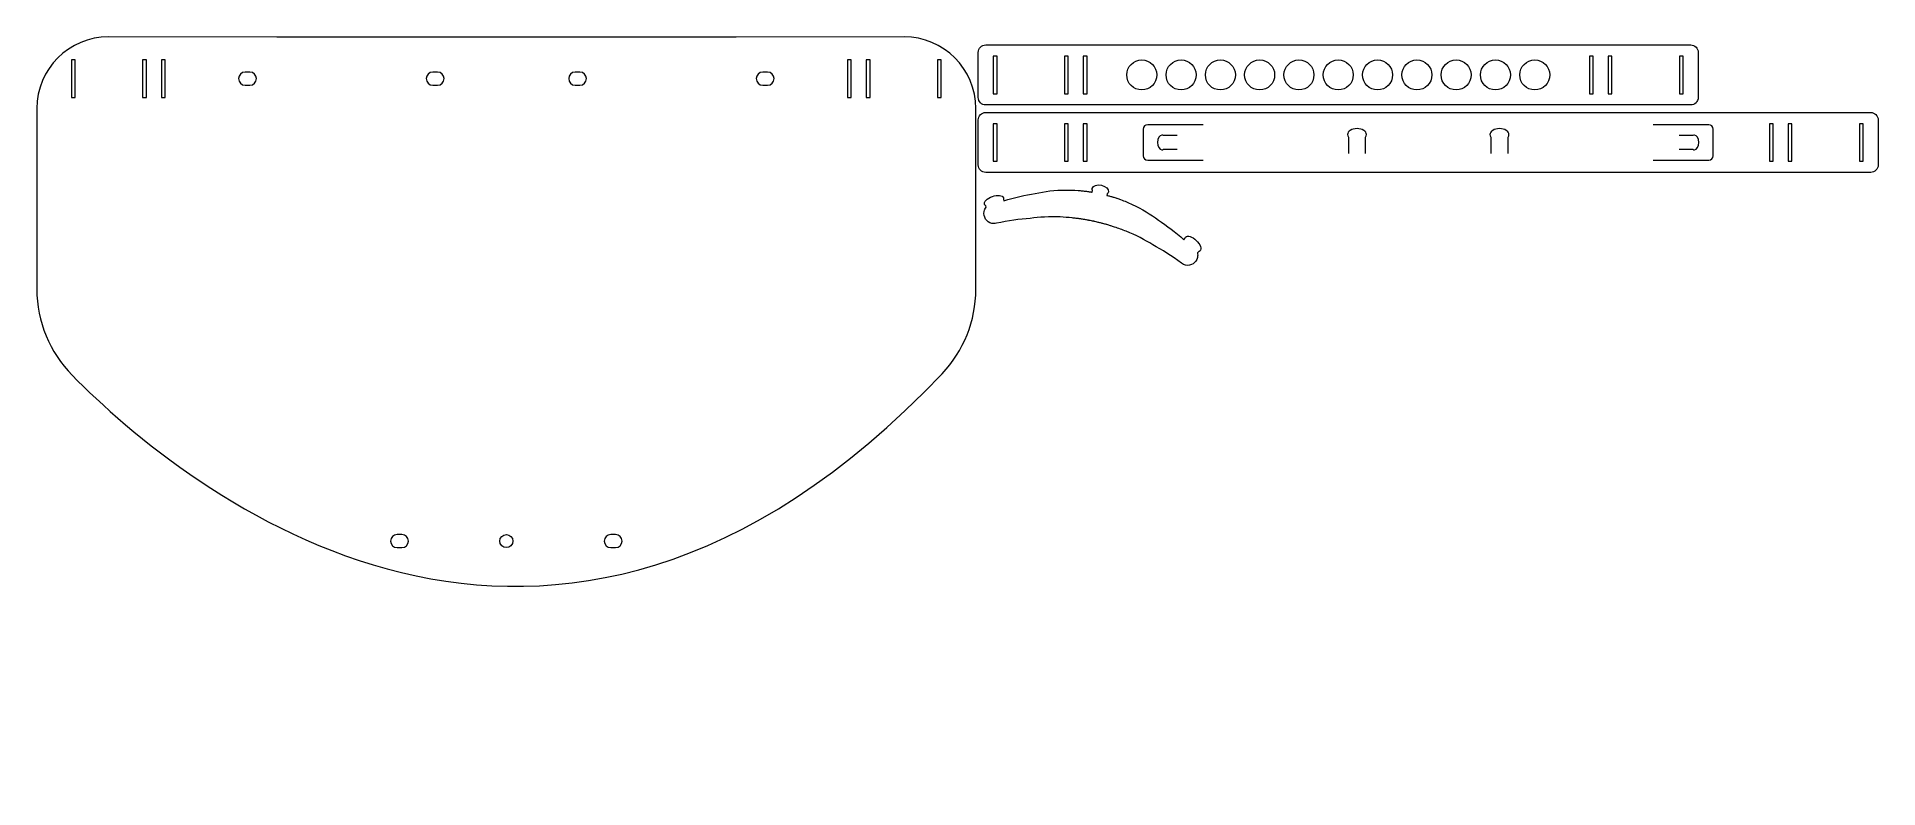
# Model space of a CAD drawing. Header units: millimetres. Extents: x -400 to 380, y -69 to 249.
import ezdxf

# ---------------------------------------------------------------- set-up
doc = ezdxf.new("R2010")
doc.units = ezdxf.units.MM
doc.header["$MEASUREMENT"] = 0
doc.layers.add('Layer 1', color=7, linetype='Continuous')

msp = doc.modelspace()

# ---------------------------------------------------------------- linework, layer by layer
at = {"layer": 'Layer 1', "lineweight": 9}
for points in [[(-369.1656, 249.3694), (-385.9414, 249.3954), (-399.5553, 235.8026), (-399.5553, 219.0267)], [(-298.0063, 249.2604), (-298.0063, 249.2604), (-369.1656, 249.3694), (-369.1656, 249.3694)], [(-103.4453, 249.2604), (-103.4453, 249.2604), (-298.0063, 249.2604), (-298.0063, 249.2604)], [(-32.369, 249.3694), (-32.369, 249.3694), (-103.4453, 249.2604), (-103.4453, 249.2604)], [(-1.9793, 219.0267), (-1.9793, 235.8026), (-15.5932, 249.3954), (-32.369, 249.3694)], [(-399.5553, 219.0267), (-399.5553, 219.0267), (-399.5553, 142.4605), (-399.5553, 142.4605)], [(-1.9793, 142.3845), (-1.9793, 142.3845), (-1.9793, 219.0267), (-1.9793, 219.0267)]]:
    msp.add_open_spline(points, degree=3, dxfattribs=at)
at = {"layer": 'Layer 1', "color": 1, "lineweight": 9}
for points, knots in [([(300.6899, 245.9269), (300.6899, 245.9269), (253.8911, 245.9269), (253.8911, 245.9269), (253.8911, 245.9269), (253.8911, 245.9269), (244.9429, 245.9269), (244.9429, 245.9269), (244.9429, 245.9269), (244.9429, 245.9269), (57.9869, 245.9269), (57.9869, 245.9269), (57.9869, 245.9269), (57.9869, 245.9269), (45.2862, 245.9269), (45.2862, 245.9269), (45.2862, 245.9269), (45.2862, 245.9269), (2.2399, 245.9269), (2.2399, 245.9269), (2.2399, 245.9269), (0.4859, 245.9269), (-0.9351, 244.5056), (-0.9351, 242.7519), (-0.9351, 242.7519), (-0.9351, 242.7519), (-0.9351, 223.7019), (-0.9351, 223.7019), (-0.9351, 223.7019), (-0.9351, 221.9482), (0.4859, 220.5269), (2.2399, 220.5269), (2.2399, 220.5269), (2.2399, 220.5269), (45.2862, 220.5269), (45.2862, 220.5269), (45.2862, 220.5269), (45.2862, 220.5269), (57.9869, 220.5269), (57.9869, 220.5269), (57.9869, 220.5269), (57.9869, 220.5269), (244.9429, 220.5269), (244.9429, 220.5269), (244.9429, 220.5269), (244.9429, 220.5269), (253.8911, 220.5269), (253.8911, 220.5269), (253.8911, 220.5269), (253.8911, 220.5269), (300.6899, 220.5269), (300.6899, 220.5269), (300.6899, 220.5269), (302.4435, 220.5269), (303.8649, 221.9482), (303.8649, 223.7019), (303.8649, 223.7019), (303.8649, 223.7019), (303.8649, 242.7519), (303.8649, 242.7519), (303.8649, 242.7519), (303.8649, 244.5056), (302.4435, 245.9269), (300.6899, 245.9269)], [0, 0, 0, 0, 0.05882353, 0.05882353, 0.05882353, 0.05882353, 0.11764706, 0.11764706, 0.11764706, 0.11764706, 0.17647059, 0.17647059, 0.17647059, 0.17647059, 0.23529412, 0.23529412, 0.23529412, 0.23529412, 0.29411765, 0.29411765, 0.29411765, 0.29411765, 0.35294118, 0.35294118, 0.35294118, 0.35294118, 0.41176471, 0.41176471, 0.41176471, 0.41176471, 0.47058824, 0.47058824, 0.47058824, 0.47058824, 0.52941176, 0.52941176, 0.52941176, 0.52941176, 0.58823529, 0.58823529, 0.58823529, 0.58823529, 0.64705882, 0.64705882, 0.64705882, 0.64705882, 0.70588235, 0.70588235, 0.70588235, 0.70588235, 0.76470588, 0.76470588, 0.76470588, 0.76470588, 0.82352941, 0.82352941, 0.82352941, 0.82352941, 0.88235294, 0.88235294, 0.88235294, 0.88235294, 1, 1, 1, 1]), ([(-383.3299, 223.7279), (-383.3299, 223.7279), (-384.9174, 223.7279), (-384.9174, 223.7279), (-384.9174, 223.7279), (-384.9174, 223.7279), (-384.9174, 239.6029), (-384.9174, 239.6029), (-384.9174, 239.6029), (-384.9174, 239.6029), (-383.3299, 239.6029), (-383.3299, 239.6029), (-383.3299, 239.6029), (-383.3299, 239.6029), (-383.3299, 223.7279), (-383.3299, 223.7279)], [0, 0, 0, 0, 0.2, 0.2, 0.2, 0.2, 0.4, 0.4, 0.4, 0.4, 0.6, 0.6, 0.6, 0.6, 1, 1, 1, 1]), ([(-353.1674, 223.7279), (-353.1674, 223.7279), (-354.7549, 223.7279), (-354.7549, 223.7279), (-354.7549, 223.7279), (-354.7549, 223.7279), (-354.7549, 239.6029), (-354.7549, 239.6029), (-354.7549, 239.6029), (-354.7549, 239.6029), (-353.1674, 239.6029), (-353.1674, 239.6029), (-353.1674, 239.6029), (-353.1674, 239.6029), (-353.1674, 223.7279), (-353.1674, 223.7279)], [0, 0, 0, 0, 0.2, 0.2, 0.2, 0.2, 0.4, 0.4, 0.4, 0.4, 0.6, 0.6, 0.6, 0.6, 1, 1, 1, 1]), ([(-345.2299, 223.7279), (-345.2299, 223.7279), (-346.8174, 223.7279), (-346.8174, 223.7279), (-346.8174, 223.7279), (-346.8174, 223.7279), (-346.8174, 239.6029), (-346.8174, 239.6029), (-346.8174, 239.6029), (-346.8174, 239.6029), (-345.2299, 239.6029), (-345.2299, 239.6029), (-345.2299, 239.6029), (-345.2299, 239.6029), (-345.2299, 223.7279), (-345.2299, 223.7279)], [0, 0, 0, 0, 0.2, 0.2, 0.2, 0.2, 0.4, 0.4, 0.4, 0.4, 0.6, 0.6, 0.6, 0.6, 1, 1, 1, 1]), ([(-309.3524, 234.4303), (-307.8249, 234.4303), (-306.5873, 233.1924), (-306.5873, 231.6652), (-306.5873, 231.6652), (-306.5873, 230.1384), (-307.8249, 228.9005), (-309.3524, 228.9005), (-309.3524, 228.9005), (-309.3524, 228.9005), (-311.3629, 228.9005), (-311.3629, 228.9005), (-311.3629, 228.9005), (-312.8897, 228.9005), (-314.128, 230.1384), (-314.128, 231.6652), (-314.128, 231.6652), (-314.128, 233.1924), (-312.8897, 234.4303), (-311.3629, 234.4303), (-311.3629, 234.4303), (-311.3629, 234.4303), (-309.3524, 234.4303), (-309.3524, 234.4303)], [0, 0, 0, 0, 0.14285714, 0.14285714, 0.14285714, 0.14285714, 0.28571429, 0.28571429, 0.28571429, 0.28571429, 0.42857143, 0.42857143, 0.42857143, 0.42857143, 0.57142857, 0.57142857, 0.57142857, 0.57142857, 0.71428571, 0.71428571, 0.71428571, 0.71428571, 1, 1, 1, 1]), ([(-231.9349, 228.9005), (-233.4617, 228.9005), (-234.7, 230.1384), (-234.7, 231.6653), (-234.7, 231.6653), (-234.7, 233.1924), (-233.4617, 234.4303), (-231.9349, 234.4303), (-231.9349, 234.4303), (-231.9349, 234.4303), (-229.9244, 234.4303), (-229.9244, 234.4303), (-229.9244, 234.4303), (-228.3969, 234.4303), (-227.1593, 233.1924), (-227.1593, 231.6653), (-227.1593, 231.6653), (-227.1593, 230.1384), (-228.3969, 228.9005), (-229.9244, 228.9005), (-229.9244, 228.9005), (-229.9244, 228.9005), (-231.9349, 228.9005), (-231.9349, 228.9005)], [0, 0, 0, 0, 0.14285714, 0.14285714, 0.14285714, 0.14285714, 0.28571429, 0.28571429, 0.28571429, 0.28571429, 0.42857143, 0.42857143, 0.42857143, 0.42857143, 0.57142857, 0.57142857, 0.57142857, 0.57142857, 0.71428571, 0.71428571, 0.71428571, 0.71428571, 1, 1, 1, 1]), ([(-169.5995, 228.9005), (-169.5995, 228.9005), (-171.61, 228.9005), (-171.61, 228.9005), (-171.61, 228.9005), (-173.1365, 228.9005), (-174.3751, 230.1384), (-174.3751, 231.6653), (-174.3751, 231.6653), (-174.3751, 233.1924), (-173.1365, 234.4303), (-171.61, 234.4303), (-171.61, 234.4303), (-171.61, 234.4303), (-169.5995, 234.4303), (-169.5995, 234.4303), (-169.5995, 234.4303), (-168.0727, 234.4303), (-166.8345, 233.1924), (-166.8345, 231.6653), (-166.8345, 231.6653), (-166.8345, 230.1384), (-168.0727, 228.9005), (-169.5995, 228.9005)], [0, 0, 0, 0, 0.14285714, 0.14285714, 0.14285714, 0.14285714, 0.28571429, 0.28571429, 0.28571429, 0.28571429, 0.42857143, 0.42857143, 0.42857143, 0.42857143, 0.57142857, 0.57142857, 0.57142857, 0.57142857, 0.71428571, 0.71428571, 0.71428571, 0.71428571, 1, 1, 1, 1]), ([(-92.182, 234.4303), (-92.182, 234.4303), (-90.1715, 234.4303), (-90.1715, 234.4303), (-90.1715, 234.4303), (-88.6447, 234.4303), (-87.4065, 233.1924), (-87.4065, 231.6652), (-87.4065, 231.6652), (-87.4065, 230.1384), (-88.6447, 228.9005), (-90.1715, 228.9005), (-90.1715, 228.9005), (-90.1715, 228.9005), (-92.182, 228.9005), (-92.182, 228.9005), (-92.182, 228.9005), (-93.7095, 228.9005), (-94.9471, 230.1384), (-94.9471, 231.6652), (-94.9471, 231.6652), (-94.9471, 233.1924), (-93.7095, 234.4303), (-92.182, 234.4303)], [0, 0, 0, 0, 0.14285714, 0.14285714, 0.14285714, 0.14285714, 0.28571429, 0.28571429, 0.28571429, 0.28571429, 0.42857143, 0.42857143, 0.42857143, 0.42857143, 0.57142857, 0.57142857, 0.57142857, 0.57142857, 0.71428571, 0.71428571, 0.71428571, 0.71428571, 1, 1, 1, 1]), ([(-54.7171, 223.7279), (-54.7171, 223.7279), (-56.3046, 223.7279), (-56.3046, 223.7279), (-56.3046, 223.7279), (-56.3046, 223.7279), (-56.3046, 239.6029), (-56.3046, 239.6029), (-56.3046, 239.6029), (-56.3046, 239.6029), (-54.7171, 239.6029), (-54.7171, 239.6029), (-54.7171, 239.6029), (-54.7171, 239.6029), (-54.7171, 223.7279), (-54.7171, 223.7279)], [0, 0, 0, 0, 0.2, 0.2, 0.2, 0.2, 0.4, 0.4, 0.4, 0.4, 0.6, 0.6, 0.6, 0.6, 1, 1, 1, 1]), ([(-46.7796, 223.7279), (-46.7796, 223.7279), (-48.3671, 223.7279), (-48.3671, 223.7279), (-48.3671, 223.7279), (-48.3671, 223.7279), (-48.3671, 239.6029), (-48.3671, 239.6029), (-48.3671, 239.6029), (-48.3671, 239.6029), (-46.7796, 239.6029), (-46.7796, 239.6029), (-46.7796, 239.6029), (-46.7796, 239.6029), (-46.7796, 223.7279), (-46.7796, 223.7279)], [0, 0, 0, 0, 0.2, 0.2, 0.2, 0.2, 0.4, 0.4, 0.4, 0.4, 0.6, 0.6, 0.6, 0.6, 1, 1, 1, 1]), ([(-16.6171, 223.7279), (-16.6171, 223.7279), (-18.2046, 223.7279), (-18.2046, 223.7279), (-18.2046, 223.7279), (-18.2046, 223.7279), (-18.2046, 239.6029), (-18.2046, 239.6029), (-18.2046, 239.6029), (-18.2046, 239.6029), (-16.6171, 239.6029), (-16.6171, 239.6029), (-16.6171, 239.6029), (-16.6171, 239.6029), (-16.6171, 223.7279), (-16.6171, 223.7279)], [0, 0, 0, 0, 0.2, 0.2, 0.2, 0.2, 0.4, 0.4, 0.4, 0.4, 0.6, 0.6, 0.6, 0.6, 1, 1, 1, 1]), ([(7.0022, 225.2894), (7.0022, 225.2894), (5.4147, 225.2894), (5.4147, 225.2894), (5.4147, 225.2894), (5.4147, 225.2894), (5.4147, 241.1644), (5.4147, 241.1644), (5.4147, 241.1644), (5.4147, 241.1644), (7.0022, 241.1644), (7.0022, 241.1644), (7.0022, 241.1644), (7.0022, 241.1644), (7.0022, 225.2894), (7.0022, 225.2894)], [0, 0, 0, 0, 0.2, 0.2, 0.2, 0.2, 0.4, 0.4, 0.4, 0.4, 0.6, 0.6, 0.6, 0.6, 1, 1, 1, 1]), ([(37.1647, 225.2894), (37.1647, 225.2894), (35.5772, 225.2894), (35.5772, 225.2894), (35.5772, 225.2894), (35.5772, 225.2894), (35.5772, 241.1644), (35.5772, 241.1644), (35.5772, 241.1644), (35.5772, 241.1644), (37.1647, 241.1644), (37.1647, 241.1644), (37.1647, 241.1644), (37.1647, 241.1644), (37.1647, 225.2894), (37.1647, 225.2894)], [0, 0, 0, 0, 0.2, 0.2, 0.2, 0.2, 0.4, 0.4, 0.4, 0.4, 0.6, 0.6, 0.6, 0.6, 1, 1, 1, 1]), ([(45.1022, 225.2894), (45.1022, 225.2894), (43.5147, 225.2894), (43.5147, 225.2894), (43.5147, 225.2894), (43.5147, 225.2894), (43.5147, 241.1644), (43.5147, 241.1644), (43.5147, 241.1644), (43.5147, 241.1644), (45.1022, 241.1644), (45.1022, 241.1644), (45.1022, 241.1644), (45.1022, 241.1644), (45.1022, 225.2894), (45.1022, 225.2894)], [0, 0, 0, 0, 0.2, 0.2, 0.2, 0.2, 0.4, 0.4, 0.4, 0.4, 0.6, 0.6, 0.6, 0.6, 1, 1, 1, 1]), ([(61.9239, 233.2269), (61.9239, 229.7203), (64.7669, 226.8769), (68.2739, 226.8769), (68.2739, 226.8769), (71.7809, 226.8769), (74.6239, 229.7203), (74.6239, 233.2269), (74.6239, 233.2269), (74.6239, 236.7335), (71.7809, 239.5769), (68.2739, 239.5769), (68.2739, 239.5769), (64.7669, 239.5769), (61.9239, 236.7335), (61.9239, 233.2269)], [0, 0, 0, 0, 0.2, 0.2, 0.2, 0.2, 0.4, 0.4, 0.4, 0.4, 0.6, 0.6, 0.6, 0.6, 1, 1, 1, 1]), ([(78.562, 233.2269), (78.562, 229.7203), (81.405, 226.8769), (84.912, 226.8769), (84.912, 226.8769), (88.4186, 226.8769), (91.262, 229.7203), (91.262, 233.2269), (91.262, 233.2269), (91.262, 236.7335), (88.4186, 239.5769), (84.912, 239.5769), (84.912, 239.5769), (81.405, 239.5769), (78.562, 236.7335), (78.562, 233.2269)], [0, 0, 0, 0, 0.2, 0.2, 0.2, 0.2, 0.4, 0.4, 0.4, 0.4, 0.6, 0.6, 0.6, 0.6, 1, 1, 1, 1]), ([(95.1997, 233.2269), (95.1997, 229.7203), (98.0428, 226.8769), (101.5497, 226.8769), (101.5497, 226.8769), (105.0564, 226.8769), (107.8997, 229.7203), (107.8997, 233.2269), (107.8997, 233.2269), (107.8997, 236.7335), (105.0564, 239.5769), (101.5497, 239.5769), (101.5497, 239.5769), (98.0428, 239.5769), (95.1997, 236.7335), (95.1997, 233.2269)], [0, 0, 0, 0, 0.2, 0.2, 0.2, 0.2, 0.4, 0.4, 0.4, 0.4, 0.6, 0.6, 0.6, 0.6, 1, 1, 1, 1]), ([(111.8382, 233.2269), (111.8382, 229.7203), (114.6809, 226.8769), (118.1878, 226.8769), (118.1878, 226.8769), (121.6948, 226.8769), (124.5378, 229.7203), (124.5378, 233.2269), (124.5378, 233.2269), (124.5378, 236.7335), (121.6948, 239.5769), (118.1878, 239.5769), (118.1878, 239.5769), (114.6809, 239.5769), (111.8382, 236.7335), (111.8382, 233.2269)], [0, 0, 0, 0, 0.2, 0.2, 0.2, 0.2, 0.4, 0.4, 0.4, 0.4, 0.6, 0.6, 0.6, 0.6, 1, 1, 1, 1]), ([(128.4756, 233.2269), (128.4756, 229.7203), (131.3186, 226.8769), (134.8256, 226.8769), (134.8256, 226.8769), (138.3325, 226.8769), (141.1756, 229.7203), (141.1756, 233.2269), (141.1756, 233.2269), (141.1756, 236.7335), (138.3325, 239.5769), (134.8256, 239.5769), (134.8256, 239.5769), (131.3186, 239.5769), (128.4756, 236.7335), (128.4756, 233.2269)], [0, 0, 0, 0, 0.2, 0.2, 0.2, 0.2, 0.4, 0.4, 0.4, 0.4, 0.6, 0.6, 0.6, 0.6, 1, 1, 1, 1]), ([(145.1133, 233.2269), (145.1133, 229.7203), (147.9564, 226.8769), (151.4633, 226.8769), (151.4633, 226.8769), (154.9703, 226.8769), (157.8133, 229.7203), (157.8133, 233.2269), (157.8133, 233.2269), (157.8133, 236.7335), (154.9703, 239.5769), (151.4633, 239.5769), (151.4633, 239.5769), (147.9564, 239.5769), (145.1133, 236.7335), (145.1133, 233.2269)], [0, 0, 0, 0, 0.2, 0.2, 0.2, 0.2, 0.4, 0.4, 0.4, 0.4, 0.6, 0.6, 0.6, 0.6, 1, 1, 1, 1]), ([(161.7518, 233.2269), (161.7518, 229.7203), (164.5948, 226.8769), (168.1018, 226.8769), (168.1018, 226.8769), (171.6087, 226.8769), (174.4518, 229.7203), (174.4518, 233.2269), (174.4518, 233.2269), (174.4518, 236.7335), (171.6087, 239.5769), (168.1018, 239.5769), (168.1018, 239.5769), (164.5948, 239.5769), (161.7518, 236.7335), (161.7518, 233.2269)], [0, 0, 0, 0, 0.2, 0.2, 0.2, 0.2, 0.4, 0.4, 0.4, 0.4, 0.6, 0.6, 0.6, 0.6, 1, 1, 1, 1]), ([(178.3895, 233.2269), (178.3895, 229.7203), (181.2325, 226.8769), (184.7395, 226.8769), (184.7395, 226.8769), (188.2479, 226.8769), (191.092, 229.7203), (191.092, 233.2269), (191.092, 233.2269), (191.092, 236.7335), (188.2479, 239.5769), (184.7395, 239.5769), (184.7395, 239.5769), (181.2325, 239.5769), (178.3895, 236.7335), (178.3895, 233.2269)], [0, 0, 0, 0, 0.2, 0.2, 0.2, 0.2, 0.4, 0.4, 0.4, 0.4, 0.6, 0.6, 0.6, 0.6, 1, 1, 1, 1]), ([(195.0297, 233.2269), (195.0297, 229.7203), (197.8727, 226.8769), (201.3797, 226.8769), (201.3797, 226.8769), (204.8866, 226.8769), (207.7297, 229.7203), (207.7297, 233.2269), (207.7297, 233.2269), (207.7297, 236.7335), (204.8866, 239.5769), (201.3797, 239.5769), (201.3797, 239.5769), (197.8727, 239.5769), (195.0297, 236.7335), (195.0297, 233.2269)], [0, 0, 0, 0, 0.2, 0.2, 0.2, 0.2, 0.4, 0.4, 0.4, 0.4, 0.6, 0.6, 0.6, 0.6, 1, 1, 1, 1]), ([(211.6679, 233.2269), (211.6679, 229.7203), (214.511, 226.8769), (218.0179, 226.8769), (218.0179, 226.8769), (221.5249, 226.8769), (224.3679, 229.7203), (224.3679, 233.2269), (224.3679, 233.2269), (224.3679, 236.7335), (221.5249, 239.5769), (218.0179, 239.5769), (218.0179, 239.5769), (214.511, 239.5769), (211.6679, 236.7335), (211.6679, 233.2269)], [0, 0, 0, 0, 0.2, 0.2, 0.2, 0.2, 0.4, 0.4, 0.4, 0.4, 0.6, 0.6, 0.6, 0.6, 1, 1, 1, 1]), ([(228.3057, 233.2269), (228.3057, 229.7203), (231.1487, 226.8769), (234.6557, 226.8769), (234.6557, 226.8769), (238.1626, 226.8769), (241.0057, 229.7203), (241.0057, 233.2269), (241.0057, 233.2269), (241.0057, 236.7335), (238.1626, 239.5769), (234.6557, 239.5769), (234.6557, 239.5769), (231.1487, 239.5769), (228.3057, 236.7335), (228.3057, 233.2269)], [0, 0, 0, 0, 0.2, 0.2, 0.2, 0.2, 0.4, 0.4, 0.4, 0.4, 0.6, 0.6, 0.6, 0.6, 1, 1, 1, 1]), ([(259.4157, 225.2894), (259.4157, 225.2894), (257.8282, 225.2894), (257.8282, 225.2894), (257.8282, 225.2894), (257.8282, 225.2894), (257.8282, 241.1644), (257.8282, 241.1644), (257.8282, 241.1644), (257.8282, 241.1644), (259.4157, 241.1644), (259.4157, 241.1644), (259.4157, 241.1644), (259.4157, 241.1644), (259.4157, 225.2894), (259.4157, 225.2894)], [0, 0, 0, 0, 0.2, 0.2, 0.2, 0.2, 0.4, 0.4, 0.4, 0.4, 0.6, 0.6, 0.6, 0.6, 1, 1, 1, 1]), ([(267.3532, 225.2894), (267.3532, 225.2894), (265.7657, 225.2894), (265.7657, 225.2894), (265.7657, 225.2894), (265.7657, 225.2894), (265.7657, 241.1644), (265.7657, 241.1644), (265.7657, 241.1644), (265.7657, 241.1644), (267.3532, 241.1644), (267.3532, 241.1644), (267.3532, 241.1644), (267.3532, 241.1644), (267.3532, 225.2894), (267.3532, 225.2894)], [0, 0, 0, 0, 0.2, 0.2, 0.2, 0.2, 0.4, 0.4, 0.4, 0.4, 0.6, 0.6, 0.6, 0.6, 1, 1, 1, 1]), ([(297.515, 225.2894), (297.515, 225.2894), (295.9275, 225.2894), (295.9275, 225.2894), (295.9275, 225.2894), (295.9275, 225.2894), (295.9275, 241.1644), (295.9275, 241.1644), (295.9275, 241.1644), (295.9275, 241.1644), (297.515, 241.1644), (297.515, 241.1644), (297.515, 241.1644), (297.515, 241.1644), (297.515, 225.2894), (297.515, 225.2894)], [0, 0, 0, 0, 0.2, 0.2, 0.2, 0.2, 0.4, 0.4, 0.4, 0.4, 0.6, 0.6, 0.6, 0.6, 1, 1, 1, 1]), ([(376.8899, 217.3519), (376.8899, 217.3519), (375.126, 217.3519), (375.126, 217.3519), (375.126, 217.3519), (375.126, 217.3519), (369.2459, 217.3519), (369.2459, 217.3519), (369.2459, 217.3519), (369.2459, 217.3519), (329.0292, 217.3519), (329.0292, 217.3519), (329.0292, 217.3519), (329.0292, 217.3519), (320.5611, 217.3519), (320.5611, 217.3519), (320.5611, 217.3519), (320.5611, 217.3519), (54.4069, 217.3519), (54.4069, 217.3519), (54.4069, 217.3519), (54.4069, 217.3519), (45.2862, 217.3519), (45.2862, 217.3519), (45.2862, 217.3519), (45.2862, 217.3519), (8.0018, 217.3519), (8.0018, 217.3519), (8.0018, 217.3519), (8.0018, 217.3519), (3.5335, 217.3519), (3.5335, 217.3519), (3.5335, 217.3519), (3.5335, 217.3519), (2.2399, 217.3519), (2.2399, 217.3519), (2.2399, 217.3519), (0.4862, 217.3519), (-0.9351, 215.9306), (-0.9351, 214.1769), (-0.9351, 214.1769), (-0.9351, 214.1769), (-0.9351, 195.1269), (-0.9351, 195.1269), (-0.9351, 195.1269), (-0.9351, 193.3732), (0.4862, 191.9519), (2.2399, 191.9519), (2.2399, 191.9519), (2.2399, 191.9519), (3.5335, 191.9519), (3.5335, 191.9519), (3.5335, 191.9519), (3.5335, 191.9519), (8.0018, 191.9519), (8.0018, 191.9519), (8.0018, 191.9519), (8.0018, 191.9519), (45.2862, 191.9519), (45.2862, 191.9519), (45.2862, 191.9519), (45.2862, 191.9519), (54.4069, 191.9519), (54.4069, 191.9519), (54.4069, 191.9519), (54.4069, 191.9519), (320.5611, 191.9519), (320.5611, 191.9519), (320.5611, 191.9519), (320.5611, 191.9519), (329.0292, 191.9519), (329.0292, 191.9519), (329.0292, 191.9519), (329.0292, 191.9519), (369.2459, 191.9519), (369.2459, 191.9519), (369.2459, 191.9519), (369.2459, 191.9519), (375.126, 191.9519), (375.126, 191.9519), (375.126, 191.9519), (375.126, 191.9519), (376.8899, 191.9519), (376.8899, 191.9519), (376.8899, 191.9519), (378.6435, 191.9519), (380.0649, 193.3732), (380.0649, 195.1269), (380.0649, 195.1269), (380.0649, 195.1269), (380.0649, 214.1769), (380.0649, 214.1769), (380.0649, 214.1769), (380.0649, 215.9306), (378.6435, 217.3519), (376.8899, 217.3519)], [0, 0, 0, 0, 0.04, 0.04, 0.04, 0.04, 0.08, 0.08, 0.08, 0.08, 0.12, 0.12, 0.12, 0.12, 0.16, 0.16, 0.16, 0.16, 0.2, 0.2, 0.2, 0.2, 0.24, 0.24, 0.24, 0.24, 0.28, 0.28, 0.28, 0.28, 0.32, 0.32, 0.32, 0.32, 0.36, 0.36, 0.36, 0.36, 0.4, 0.4, 0.4, 0.4, 0.44, 0.44, 0.44, 0.44, 0.48, 0.48, 0.48, 0.48, 0.52, 0.52, 0.52, 0.52, 0.56, 0.56, 0.56, 0.56, 0.6, 0.6, 0.6, 0.6, 0.64, 0.64, 0.64, 0.64, 0.68, 0.68, 0.68, 0.68, 0.72, 0.72, 0.72, 0.72, 0.76, 0.76, 0.76, 0.76, 0.8, 0.8, 0.8, 0.8, 0.84, 0.84, 0.84, 0.84, 0.88, 0.88, 0.88, 0.88, 0.92, 0.92, 0.92, 0.92, 1, 1, 1, 1]), ([(7.0022, 196.7148), (7.0022, 196.7148), (5.4147, 196.7148), (5.4147, 196.7148), (5.4147, 196.7148), (5.4147, 196.7148), (5.4147, 212.5898), (5.4147, 212.5898), (5.4147, 212.5898), (5.4147, 212.5898), (7.0022, 212.5898), (7.0022, 212.5898), (7.0022, 212.5898), (7.0022, 212.5898), (7.0022, 196.7148), (7.0022, 196.7148)], [0, 0, 0, 0, 0.2, 0.2, 0.2, 0.2, 0.4, 0.4, 0.4, 0.4, 0.6, 0.6, 0.6, 0.6, 1, 1, 1, 1]), ([(37.1647, 196.7148), (37.1647, 196.7148), (35.5772, 196.7148), (35.5772, 196.7148), (35.5772, 196.7148), (35.5772, 196.7148), (35.5772, 212.5898), (35.5772, 212.5898), (35.5772, 212.5898), (35.5772, 212.5898), (37.1647, 212.5898), (37.1647, 212.5898), (37.1647, 212.5898), (37.1647, 212.5898), (37.1647, 196.7148), (37.1647, 196.7148)], [0, 0, 0, 0, 0.2, 0.2, 0.2, 0.2, 0.4, 0.4, 0.4, 0.4, 0.6, 0.6, 0.6, 0.6, 1, 1, 1, 1]), ([(45.1022, 196.7148), (45.1022, 196.7148), (43.5147, 196.7148), (43.5147, 196.7148), (43.5147, 196.7148), (43.5147, 196.7148), (43.5147, 212.5898), (43.5147, 212.5898), (43.5147, 212.5898), (43.5147, 212.5898), (45.1022, 212.5898), (45.1022, 212.5898), (45.1022, 212.5898), (45.1022, 212.5898), (45.1022, 196.7148), (45.1022, 196.7148)], [0, 0, 0, 0, 0.2, 0.2, 0.2, 0.2, 0.4, 0.4, 0.4, 0.4, 0.6, 0.6, 0.6, 0.6, 1, 1, 1, 1]), ([(94.2413, 212.1719), (94.2413, 212.1719), (79.1777, 212.1719), (79.1777, 212.1719), (79.1777, 212.1719), (79.1777, 212.1719), (74.2053, 212.1719), (74.2053, 212.1719), (74.2053, 212.1719), (74.2053, 212.1719), (71.8682, 212.1719), (71.8682, 212.1719), (71.8682, 212.1719), (71.8682, 212.1719), (70.7929, 212.1719), (70.7929, 212.1719), (70.7929, 212.1719), (69.755, 212.1719), (68.9133, 211.3301), (68.9133, 210.2919), (68.9133, 210.2919), (68.9133, 210.2919), (68.9133, 199.0115), (68.9133, 199.0115), (68.9133, 199.0115), (68.9133, 197.9733), (69.755, 197.1319), (70.7929, 197.1319), (70.7929, 197.1319), (70.7929, 197.1319), (71.8682, 197.1319), (71.8682, 197.1319), (71.8682, 197.1319), (71.8682, 197.1319), (74.2053, 197.1319), (74.2053, 197.1319), (74.2053, 197.1319), (74.2053, 197.1319), (79.1777, 197.1319), (79.1777, 197.1319), (79.1777, 197.1319), (79.1777, 197.1319), (94.2413, 197.1319), (94.2413, 197.1319)], [0, 0, 0, 0, 0.08333333, 0.08333333, 0.08333333, 0.08333333, 0.16666667, 0.16666667, 0.16666667, 0.16666667, 0.25, 0.25, 0.25, 0.25, 0.33333333, 0.33333333, 0.33333333, 0.33333333, 0.41666667, 0.41666667, 0.41666667, 0.41666667, 0.5, 0.5, 0.5, 0.5, 0.58333333, 0.58333333, 0.58333333, 0.58333333, 0.66666667, 0.66666667, 0.66666667, 0.66666667, 0.75, 0.75, 0.75, 0.75, 0.83333333, 0.83333333, 0.83333333, 0.83333333, 1, 1, 1, 1]), ([(163.0399, 200.0265), (163.0399, 200.0265), (163.0399, 201.6334), (163.0399, 201.6334), (163.0399, 201.6334), (163.0399, 201.6334), (163.0399, 206.3585), (163.0399, 206.3585), (163.0399, 206.3585), (163.0399, 206.3585), (163.0399, 206.863), (163.0399, 206.863), (163.0399, 206.863), (163.2798, 207.1925), (163.4174, 207.5597), (163.4174, 207.9474), (163.4174, 207.9474), (163.4174, 209.3684), (161.6196, 210.5217), (159.4021, 210.5217), (159.4021, 210.5217), (157.1845, 210.5217), (155.3867, 209.3684), (155.3867, 207.9474), (155.3867, 207.9474), (155.3867, 207.5594), (155.5243, 207.1925), (155.7642, 206.863), (155.7642, 206.863), (155.7642, 206.863), (155.7642, 206.3585), (155.7642, 206.3585), (155.7642, 206.3585), (155.7642, 206.3585), (155.7642, 201.6334), (155.7642, 201.6334), (155.7642, 201.6334), (155.7642, 201.6334), (155.7642, 200.0265), (155.7642, 200.0265)], [0, 0, 0, 0, 0.09090909, 0.09090909, 0.09090909, 0.09090909, 0.18181818, 0.18181818, 0.18181818, 0.18181818, 0.27272727, 0.27272727, 0.27272727, 0.27272727, 0.36363636, 0.36363636, 0.36363636, 0.36363636, 0.45454545, 0.45454545, 0.45454545, 0.45454545, 0.54545455, 0.54545455, 0.54545455, 0.54545455, 0.63636364, 0.63636364, 0.63636364, 0.63636364, 0.72727273, 0.72727273, 0.72727273, 0.72727273, 0.81818182, 0.81818182, 0.81818182, 0.81818182, 1, 1, 1, 1]), ([(223.3647, 200.0265), (223.3647, 200.0265), (223.3647, 201.6334), (223.3647, 201.6334), (223.3647, 201.6334), (223.3647, 201.6334), (223.3647, 206.3585), (223.3647, 206.3585), (223.3647, 206.3585), (223.3647, 206.3585), (223.3647, 206.863), (223.3647, 206.863), (223.3647, 206.863), (223.6046, 207.1925), (223.7422, 207.5597), (223.7422, 207.9474), (223.7422, 207.9474), (223.7422, 209.3684), (221.9448, 210.5217), (219.7272, 210.5217), (219.7272, 210.5217), (217.5093, 210.5217), (215.7119, 209.3684), (215.7119, 207.9474), (215.7119, 207.9474), (215.7119, 207.5594), (215.8495, 207.1925), (216.0894, 206.863), (216.0894, 206.863), (216.0894, 206.863), (216.0894, 206.3585), (216.0894, 206.3585), (216.0894, 206.3585), (216.0894, 206.3585), (216.0894, 201.6334), (216.0894, 201.6334), (216.0894, 201.6334), (216.0894, 201.6334), (216.0894, 200.0265), (216.0894, 200.0265)], [0, 0, 0, 0, 0.09090909, 0.09090909, 0.09090909, 0.09090909, 0.18181818, 0.18181818, 0.18181818, 0.18181818, 0.27272727, 0.27272727, 0.27272727, 0.27272727, 0.36363636, 0.36363636, 0.36363636, 0.36363636, 0.45454545, 0.45454545, 0.45454545, 0.45454545, 0.54545455, 0.54545455, 0.54545455, 0.54545455, 0.63636364, 0.63636364, 0.63636364, 0.63636364, 0.72727273, 0.72727273, 0.72727273, 0.72727273, 0.81818182, 0.81818182, 0.81818182, 0.81818182, 1, 1, 1, 1]), ([(284.7522, 197.1319), (284.7522, 197.1319), (299.952, 197.1319), (299.952, 197.1319), (299.952, 197.1319), (299.952, 197.1319), (304.924, 197.1319), (304.924, 197.1319), (304.924, 197.1319), (304.924, 197.1319), (307.2612, 197.1319), (307.2612, 197.1319), (307.2612, 197.1319), (307.2612, 197.1319), (308.3361, 197.1319), (308.3361, 197.1319), (308.3361, 197.1319), (309.3743, 197.1319), (310.2164, 197.9737), (310.2164, 199.0115), (310.2164, 199.0115), (310.2164, 199.0115), (310.2164, 210.292), (310.2164, 210.292), (310.2164, 210.292), (310.2164, 211.3302), (309.3743, 212.1719), (308.3361, 212.1719), (308.3361, 212.1719), (308.3361, 212.1719), (307.2612, 212.1719), (307.2612, 212.1719), (307.2612, 212.1719), (307.2612, 212.1719), (304.924, 212.1719), (304.924, 212.1719), (304.924, 212.1719), (304.924, 212.1719), (299.952, 212.1719), (299.952, 212.1719), (299.952, 212.1719), (299.952, 212.1719), (284.7522, 212.1719), (284.7522, 212.1719)], [0, 0, 0, 0, 0.08333333, 0.08333333, 0.08333333, 0.08333333, 0.16666667, 0.16666667, 0.16666667, 0.16666667, 0.25, 0.25, 0.25, 0.25, 0.33333333, 0.33333333, 0.33333333, 0.33333333, 0.41666667, 0.41666667, 0.41666667, 0.41666667, 0.5, 0.5, 0.5, 0.5, 0.58333333, 0.58333333, 0.58333333, 0.58333333, 0.66666667, 0.66666667, 0.66666667, 0.66666667, 0.75, 0.75, 0.75, 0.75, 0.83333333, 0.83333333, 0.83333333, 0.83333333, 1, 1, 1, 1]), ([(335.615, 196.7148), (335.615, 196.7148), (334.0275, 196.7148), (334.0275, 196.7148), (334.0275, 196.7148), (334.0275, 196.7148), (334.0275, 212.5898), (334.0275, 212.5898), (334.0275, 212.5898), (334.0275, 212.5898), (335.615, 212.5898), (335.615, 212.5898), (335.615, 212.5898), (335.615, 212.5898), (335.615, 196.7148), (335.615, 196.7148)], [0, 0, 0, 0, 0.2, 0.2, 0.2, 0.2, 0.4, 0.4, 0.4, 0.4, 0.6, 0.6, 0.6, 0.6, 1, 1, 1, 1]), ([(343.5525, 196.7148), (343.5525, 196.7148), (341.965, 196.7148), (341.965, 196.7148), (341.965, 196.7148), (341.965, 196.7148), (341.965, 212.5898), (341.965, 212.5898), (341.965, 212.5898), (341.965, 212.5898), (343.5525, 212.5898), (343.5525, 212.5898), (343.5525, 212.5898), (343.5525, 212.5898), (343.5525, 196.7148), (343.5525, 196.7148)], [0, 0, 0, 0, 0.2, 0.2, 0.2, 0.2, 0.4, 0.4, 0.4, 0.4, 0.6, 0.6, 0.6, 0.6, 1, 1, 1, 1]), ([(373.715, 196.7148), (373.715, 196.7148), (372.1275, 196.7148), (372.1275, 196.7148), (372.1275, 196.7148), (372.1275, 196.7148), (372.1275, 212.5898), (372.1275, 212.5898), (372.1275, 212.5898), (372.1275, 212.5898), (373.715, 212.5898), (373.715, 212.5898), (373.715, 212.5898), (373.715, 212.5898), (373.715, 196.7148), (373.715, 196.7148)], [0, 0, 0, 0, 0.2, 0.2, 0.2, 0.2, 0.4, 0.4, 0.4, 0.4, 0.6, 0.6, 0.6, 0.6, 1, 1, 1, 1]), ([(83.2876, 207.5213), (83.2876, 207.5213), (82.7938, 207.5213), (82.7938, 207.5213), (82.7938, 207.5213), (82.7938, 207.5213), (78.9781, 207.5213), (78.9781, 207.5213), (78.9781, 207.5213), (78.9781, 207.5213), (77.4901, 207.5213), (77.4901, 207.5213), (77.4901, 207.5213), (77.2777, 207.6667), (77.0456, 207.7489), (76.8015, 207.7489), (76.8015, 207.7489), (75.7841, 207.7489), (74.9593, 206.354), (74.9593, 204.6342), (74.9593, 204.6342), (74.9593, 202.9137), (75.7841, 201.5192), (76.8015, 201.5192), (76.8015, 201.5192), (77.0456, 201.5192), (77.2777, 201.6017), (77.4908, 201.7471), (77.4908, 201.7471), (77.4908, 201.7471), (77.7554, 201.7471), (77.7554, 201.7471), (77.7554, 201.7471), (77.7554, 201.7471), (82.7938, 201.7471), (82.7938, 201.7471), (82.7938, 201.7471), (82.7938, 201.7471), (83.2876, 201.7471), (83.2876, 201.7471)], [0, 0, 0, 0, 0.09090909, 0.09090909, 0.09090909, 0.09090909, 0.18181818, 0.18181818, 0.18181818, 0.18181818, 0.27272727, 0.27272727, 0.27272727, 0.27272727, 0.36363636, 0.36363636, 0.36363636, 0.36363636, 0.45454545, 0.45454545, 0.45454545, 0.45454545, 0.54545455, 0.54545455, 0.54545455, 0.54545455, 0.63636364, 0.63636364, 0.63636364, 0.63636364, 0.72727273, 0.72727273, 0.72727273, 0.72727273, 0.81818182, 0.81818182, 0.81818182, 0.81818182, 1, 1, 1, 1]), ([(295.8433, 201.747), (295.8433, 201.747), (296.3372, 201.747), (296.3372, 201.747), (296.3372, 201.747), (296.3372, 201.747), (300.1525, 201.747), (300.1525, 201.747), (300.1525, 201.747), (300.1525, 201.747), (301.6402, 201.747), (301.6402, 201.747), (301.6402, 201.747), (301.8536, 201.6016), (302.0857, 201.5191), (302.3299, 201.5191), (302.3299, 201.5191), (303.3469, 201.5191), (304.1721, 202.9147), (304.1721, 204.6345), (304.1721, 204.6345), (304.1721, 206.3543), (303.3469, 207.7488), (302.3299, 207.7488), (302.3299, 207.7488), (302.0857, 207.7488), (301.8536, 207.6666), (301.6402, 207.5209), (301.6402, 207.5209), (301.6402, 207.5209), (301.3756, 207.5209), (301.3756, 207.5209), (301.3756, 207.5209), (301.3756, 207.5209), (296.3372, 207.5209), (296.3372, 207.5209), (296.3372, 207.5209), (296.3372, 207.5209), (295.8433, 207.5209), (295.8433, 207.5209)], [0, 0, 0, 0, 0.09090909, 0.09090909, 0.09090909, 0.09090909, 0.18181818, 0.18181818, 0.18181818, 0.18181818, 0.27272727, 0.27272727, 0.27272727, 0.27272727, 0.36363636, 0.36363636, 0.36363636, 0.36363636, 0.45454545, 0.45454545, 0.45454545, 0.45454545, 0.54545455, 0.54545455, 0.54545455, 0.54545455, 0.63636364, 0.63636364, 0.63636364, 0.63636364, 0.72727273, 0.72727273, 0.72727273, 0.72727273, 0.81818182, 0.81818182, 0.81818182, 0.81818182, 1, 1, 1, 1]), ([(91.3493, 163.1407), (89.6556, 164.7631), (87.6367, 165.4058), (86.8387, 164.5747), (86.8387, 164.5747), (86.6665, 164.3934), (86.5688, 164.1556), (86.5339, 163.8808), (86.5339, 163.8808), (86.5339, 163.8808), (86.1356, 163.4546), (86.1356, 163.4546), (86.1356, 163.4546), (82.5136, 166.6776), (78.8669, 169.4113), (75.3586, 171.7054), (75.3586, 171.7054), (72.0453, 174.2549), (68.2984, 176.5201), (64.1995, 178.412), (64.1995, 178.412), (64.1988, 178.4124), (64.1981, 178.4128), (64.1967, 178.4131), (64.1967, 178.4131), (62.6215, 179.1402), (60.9942, 179.8122), (59.3195, 180.4239), (59.3195, 180.4239), (59.3167, 180.4261), (59.3118, 180.4275), (59.3086, 180.4289), (59.3086, 180.4289), (58.7755, 180.6233), (58.2365, 180.8109), (57.6943, 180.9933), (57.6943, 180.9933), (57.665, 181.0028), (57.6368, 181.0134), (57.6079, 181.0233), (57.6079, 181.0233), (57.0991, 181.1933), (56.5848, 181.3563), (56.068, 181.5151), (56.068, 181.5151), (56.0034, 181.5348), (55.9406, 181.5564), (55.8771, 181.5765), (55.8771, 181.5765), (55.3931, 181.7236), (54.9038, 181.8629), (54.4124, 181.9998), (54.4124, 181.9998), (54.3143, 182.027), (54.2173, 182.0577), (54.1192, 182.0845), (54.1192, 182.0845), (53.9266, 182.1381), (53.7298, 182.1864), (53.5343, 182.2372), (53.5343, 182.2372), (53.5343, 182.2372), (53.679, 182.9075), (53.679, 182.9075), (53.679, 182.9075), (53.9474, 183.1266), (54.1323, 183.3954), (54.2, 183.7083), (54.2, 183.7083), (54.4434, 184.8347), (53.1043, 186.079), (51.2074, 186.4889), (51.2074, 186.4889), (49.3112, 186.8981), (47.5763, 186.3167), (47.3328, 185.19), (47.3328, 185.19), (47.2662, 184.8806), (47.3226, 184.5624), (47.4733, 184.2548), (47.4733, 184.2548), (47.4733, 184.2548), (47.3265, 183.5767), (47.3265, 183.5767), (47.3265, 183.5767), (47.1282, 183.6106), (46.9289, 183.6483), (46.73, 183.6794), (46.73, 183.6794), (46.6305, 183.6952), (46.531, 183.7072), (46.4329, 183.7228), (46.4329, 183.7228), (45.9267, 183.8004), (45.4229, 183.8745), (44.9195, 183.9404), (44.9195, 183.9404), (44.8549, 183.9489), (44.7904, 183.9552), (44.7258, 183.963), (44.7258, 183.963), (44.1871, 184.0322), (43.6502, 184.0953), (43.115, 184.151), (43.115, 184.151), (43.0851, 184.1535), (43.0554, 184.156), (43.0265, 184.1588), (43.0265, 184.1588), (42.4564, 184.217), (41.8877, 184.2675), (41.3208, 184.3101), (41.3208, 184.3101), (41.318, 184.3108), (41.3152, 184.3108), (41.313, 184.3112), (41.313, 184.3112), (39.5336, 184.4445), (37.7722, 184.5028), (36.0355, 184.4904), (36.0355, 184.4904), (36.0355, 184.4904), (36.0327, 184.4904), (36.0327, 184.4904), (36.0327, 184.4904), (31.5203, 184.4562), (27.1716, 183.9387), (23.102, 182.9819), (23.102, 182.9819), (18.9593, 182.3392), (14.5097, 181.3535), (9.8823, 179.9106), (9.8823, 179.9106), (9.8823, 179.9106), (9.6957, 180.4617), (9.6957, 180.4617), (9.6957, 180.4617), (9.7775, 180.727), (9.7874, 180.9834), (9.7038, 181.2198), (9.7038, 181.2198), (9.3196, 182.3064), (7.2143, 182.554), (5.0034, 181.773), (5.0034, 181.773), (2.7915, 180.9923), (1.308, 179.4781), (1.6929, 178.3916), (1.6929, 178.3916), (1.7825, 178.1369), (1.9699, 177.9305), (2.227, 177.7711), (2.227, 177.7711), (2.227, 177.7711), (2.4225, 177.1953), (2.4225, 177.1953), (2.4225, 177.1953), (2.0065, 176.6912), (1.7021, 176.0837), (1.5546, 175.4), (1.5546, 175.4), (1.0608, 173.1123), (2.516, 170.858), (4.8037, 170.3641), (4.8037, 170.3641), (5.4588, 170.223), (6.1111, 170.2467), (6.7211, 170.398), (6.7211, 170.398), (6.7211, 170.398), (6.7211, 170.3955), (6.7211, 170.3955), (6.7211, 170.3955), (11.7161, 171.4884), (16.5361, 172.1382), (21.0068, 172.4819), (21.0068, 172.4819), (24.9667, 173.0407), (29.2209, 173.2456), (33.6595, 173.0636), (33.6595, 173.0636), (33.6602, 173.0636), (33.6609, 173.0636), (33.6617, 173.0632), (33.6617, 173.0632), (35.3698, 172.9937), (37.1055, 172.8664), (38.8612, 172.6805), (38.8612, 172.6805), (38.8641, 172.6801), (38.8669, 172.6801), (38.869, 172.6798), (38.869, 172.6798), (39.4292, 172.6205), (39.9912, 172.5549), (40.5553, 172.4822), (40.5553, 172.4822), (40.5839, 172.479), (40.6128, 172.4759), (40.641, 172.4727), (40.641, 172.4727), (41.1719, 172.4049), (41.7029, 172.3305), (42.2345, 172.2525), (42.2345, 172.2525), (42.2994, 172.243), (42.3629, 172.2346), (42.4268, 172.2254), (42.4268, 172.2254), (42.9245, 172.1513), (43.4248, 172.0698), (43.925, 171.9858), (43.925, 171.9858), (44.0241, 171.9689), (44.1219, 171.9552), (44.2203, 171.9382), (44.2203, 171.9382), (44.7011, 171.8557), (45.1827, 171.7664), (45.6656, 171.6754), (45.6656, 171.6754), (45.7831, 171.6532), (45.9009, 171.6338), (46.0198, 171.6105), (46.0198, 171.6105), (46.6188, 171.4951), (47.22, 171.3731), (47.8214, 171.244), (47.8214, 171.244), (47.8214, 171.244), (47.8222, 171.244), (47.8222, 171.244), (47.8222, 171.244), (47.8391, 171.2397), (47.8553, 171.2365), (47.8719, 171.2334), (47.8719, 171.2334), (47.8931, 171.2291), (47.9082, 171.2256), (47.9082, 171.2256), (47.9082, 171.2256), (47.9082, 171.2256), (47.9086, 171.2253), (47.9086, 171.2253), (47.9086, 171.2253), (47.9086, 171.2253), (47.9093, 171.2253), (47.9093, 171.2253), (47.9093, 171.2253), (47.9093, 171.2253), (47.91, 171.2253), (47.91, 171.2253), (47.91, 171.2253), (47.91, 171.2253), (47.9107, 171.2253), (47.9107, 171.2253), (47.9107, 171.2253), (47.9107, 171.2253), (47.9114, 171.2253), (47.9114, 171.2253), (47.9114, 171.2253), (47.9114, 171.2253), (47.9259, 171.2217), (47.9474, 171.2168), (47.9474, 171.2168), (47.9633, 171.2136), (47.9788, 171.2094), (47.9961, 171.2062), (47.9961, 171.2062), (47.9961, 171.2062), (47.9968, 171.2062), (47.9968, 171.2062), (47.9968, 171.2062), (48.599, 171.076), (49.1976, 170.9388), (49.791, 170.797), (49.791, 170.797), (49.9088, 170.7691), (50.026, 170.7374), (50.1438, 170.7091), (50.1438, 170.7091), (50.6197, 170.5927), (51.0956, 170.4763), (51.5655, 170.3532), (51.5655, 170.3532), (51.6632, 170.3278), (51.7595, 170.2999), (51.8569, 170.2738), (51.8569, 170.2738), (52.3465, 170.144), (52.8344, 170.0124), (53.3167, 169.8759), (53.3167, 169.8759), (53.3809, 169.8572), (53.4433, 169.8378), (53.5079, 169.8194), (53.5079, 169.8194), (54.0226, 169.6716), (54.5362, 169.5206), (55.0442, 169.3647), (55.0442, 169.3647), (55.0735, 169.3552), (55.1017, 169.346), (55.1303, 169.3375), (55.1303, 169.3375), (55.6718, 169.1703), (56.2112, 168.9989), (56.745, 168.8221), (56.745, 168.8221), (56.7485, 168.8204), (56.7527, 168.82), (56.7559, 168.8183), (56.7559, 168.8183), (58.4319, 168.2637), (60.0628, 167.664), (61.6468, 167.0244), (61.6468, 167.0244), (61.6475, 167.0244), (61.6482, 167.0237), (61.6496, 167.0233), (61.6496, 167.0233), (65.768, 165.3575), (69.5589, 163.4179), (72.9368, 161.2752), (72.9368, 161.2752), (76.8642, 159.1204), (80.9843, 156.5434), (85.0801, 153.4915), (85.0801, 153.4915), (85.0801, 153.4915), (85.0822, 153.4943), (85.0822, 153.4943), (85.0822, 153.4943), (85.5782, 153.0995), (86.1659, 152.8064), (86.8267, 152.6649), (86.8267, 152.6649), (89.1141, 152.1703), (91.3694, 153.6241), (91.8622, 155.9122), (91.8622, 155.9122), (92.009, 156.5952), (91.9843, 157.2743), (91.8132, 157.9054), (91.8132, 157.9054), (91.8132, 157.9054), (92.2273, 158.3492), (92.2273, 158.3492), (92.2273, 158.3492), (92.529, 158.3891), (92.784, 158.4999), (92.9703, 158.6942), (92.9703, 158.6942), (93.7693, 159.5261), (93.0433, 161.5161), (91.3493, 163.1407)], [0, 0, 0, 0, 0.01111111, 0.01111111, 0.01111111, 0.01111111, 0.02222222, 0.02222222, 0.02222222, 0.02222222, 0.03333333, 0.03333333, 0.03333333, 0.03333333, 0.04444444, 0.04444444, 0.04444444, 0.04444444, 0.05555556, 0.05555556, 0.05555556, 0.05555556, 0.06666667, 0.06666667, 0.06666667, 0.06666667, 0.07777778, 0.07777778, 0.07777778, 0.07777778, 0.08888889, 0.08888889, 0.08888889, 0.08888889, 0.1, 0.1, 0.1, 0.1, 0.11111111, 0.11111111, 0.11111111, 0.11111111, 0.12222222, 0.12222222, 0.12222222, 0.12222222, 0.13333333, 0.13333333, 0.13333333, 0.13333333, 0.14444444, 0.14444444, 0.14444444, 0.14444444, 0.15555556, 0.15555556, 0.15555556, 0.15555556, 0.16666667, 0.16666667, 0.16666667, 0.16666667, 0.17777778, 0.17777778, 0.17777778, 0.17777778, 0.18888889, 0.18888889, 0.18888889, 0.18888889, 0.2, 0.2, 0.2, 0.2, 0.21111111, 0.21111111, 0.21111111, 0.21111111, 0.22222222, 0.22222222, 0.22222222, 0.22222222, 0.23333333, 0.23333333, 0.23333333, 0.23333333, 0.24444444, 0.24444444, 0.24444444, 0.24444444, 0.25555556, 0.25555556, 0.25555556, 0.25555556, 0.26666667, 0.26666667, 0.26666667, 0.26666667, 0.27777778, 0.27777778, 0.27777778, 0.27777778, 0.28888889, 0.28888889, 0.28888889, 0.28888889, 0.3, 0.3, 0.3, 0.3, 0.31111111, 0.31111111, 0.31111111, 0.31111111, 0.32222222, 0.32222222, 0.32222222, 0.32222222, 0.33333333, 0.33333333, 0.33333333, 0.33333333, 0.34444444, 0.34444444, 0.34444444, 0.34444444, 0.35555556, 0.35555556, 0.35555556, 0.35555556, 0.36666667, 0.36666667, 0.36666667, 0.36666667, 0.37777778, 0.37777778, 0.37777778, 0.37777778, 0.38888889, 0.38888889, 0.38888889, 0.38888889, 0.4, 0.4, 0.4, 0.4, 0.41111111, 0.41111111, 0.41111111, 0.41111111, 0.42222222, 0.42222222, 0.42222222, 0.42222222, 0.43333333, 0.43333333, 0.43333333, 0.43333333, 0.44444444, 0.44444444, 0.44444444, 0.44444444, 0.45555556, 0.45555556, 0.45555556, 0.45555556, 0.46666667, 0.46666667, 0.46666667, 0.46666667, 0.47777778, 0.47777778, 0.47777778, 0.47777778, 0.48888889, 0.48888889, 0.48888889, 0.48888889, 0.5, 0.5, 0.5, 0.5, 0.51111111, 0.51111111, 0.51111111, 0.51111111, 0.52222222, 0.52222222, 0.52222222, 0.52222222, 0.53333333, 0.53333333, 0.53333333, 0.53333333, 0.54444444, 0.54444444, 0.54444444, 0.54444444, 0.55555556, 0.55555556, 0.55555556, 0.55555556, 0.56666667, 0.56666667, 0.56666667, 0.56666667, 0.57777778, 0.57777778, 0.57777778, 0.57777778, 0.58888889, 0.58888889, 0.58888889, 0.58888889, 0.6, 0.6, 0.6, 0.6, 0.61111111, 0.61111111, 0.61111111, 0.61111111, 0.62222222, 0.62222222, 0.62222222, 0.62222222, 0.63333333, 0.63333333, 0.63333333, 0.63333333, 0.64444444, 0.64444444, 0.64444444, 0.64444444, 0.65555556, 0.65555556, 0.65555556, 0.65555556, 0.66666667, 0.66666667, 0.66666667, 0.66666667, 0.67777778, 0.67777778, 0.67777778, 0.67777778, 0.68888889, 0.68888889, 0.68888889, 0.68888889, 0.7, 0.7, 0.7, 0.7, 0.71111111, 0.71111111, 0.71111111, 0.71111111, 0.72222222, 0.72222222, 0.72222222, 0.72222222, 0.73333333, 0.73333333, 0.73333333, 0.73333333, 0.74444444, 0.74444444, 0.74444444, 0.74444444, 0.75555556, 0.75555556, 0.75555556, 0.75555556, 0.76666667, 0.76666667, 0.76666667, 0.76666667, 0.77777778, 0.77777778, 0.77777778, 0.77777778, 0.78888889, 0.78888889, 0.78888889, 0.78888889, 0.8, 0.8, 0.8, 0.8, 0.81111111, 0.81111111, 0.81111111, 0.81111111, 0.82222222, 0.82222222, 0.82222222, 0.82222222, 0.83333333, 0.83333333, 0.83333333, 0.83333333, 0.84444444, 0.84444444, 0.84444444, 0.84444444, 0.85555556, 0.85555556, 0.85555556, 0.85555556, 0.86666667, 0.86666667, 0.86666667, 0.86666667, 0.87777778, 0.87777778, 0.87777778, 0.87777778, 0.88888889, 0.88888889, 0.88888889, 0.88888889, 0.9, 0.9, 0.9, 0.9, 0.91111111, 0.91111111, 0.91111111, 0.91111111, 0.92222222, 0.92222222, 0.92222222, 0.92222222, 0.93333333, 0.93333333, 0.93333333, 0.93333333, 0.94444444, 0.94444444, 0.94444444, 0.94444444, 0.95555556, 0.95555556, 0.95555556, 0.95555556, 0.96666667, 0.96666667, 0.96666667, 0.96666667, 0.97777778, 0.97777778, 0.97777778, 0.97777778, 1, 1, 1, 1]), ([(-247.0161, 38.5191), (-247.0161, 38.5191), (-245.0057, 38.5191), (-245.0057, 38.5191), (-245.0057, 38.5191), (-243.4785, 38.5184), (-242.2413, 37.2801), (-242.242, 35.7533), (-242.242, 35.7533), (-242.2427, 34.2272), (-243.4796, 32.9904), (-245.0057, 32.9897), (-245.0057, 32.9897), (-245.0057, 32.9897), (-247.0161, 32.9897), (-247.0161, 32.9897), (-247.0161, 32.9897), (-248.5433, 32.9904), (-249.7805, 34.2286), (-249.7798, 35.7554), (-249.7798, 35.7554), (-249.7791, 37.2816), (-248.5423, 38.5184), (-247.0161, 38.5191)], [0, 0, 0, 0, 0.14285714, 0.14285714, 0.14285714, 0.14285714, 0.28571429, 0.28571429, 0.28571429, 0.28571429, 0.42857143, 0.42857143, 0.42857143, 0.42857143, 0.57142857, 0.57142857, 0.57142857, 0.57142857, 0.71428571, 0.71428571, 0.71428571, 0.71428571, 1, 1, 1, 1]), ([(-203.5322, 35.7548), (-203.5322, 34.2272), (-202.2946, 32.9897), (-200.7671, 32.9897), (-200.7671, 32.9897), (-199.2403, 32.9897), (-198.0024, 34.2272), (-198.0024, 35.7548), (-198.0024, 35.7548), (-198.0024, 37.2816), (-199.2403, 38.5191), (-200.7671, 38.5191), (-200.7671, 38.5191), (-202.2946, 38.5191), (-203.5322, 37.2816), (-203.5322, 35.7548)], [0, 0, 0, 0, 0.2, 0.2, 0.2, 0.2, 0.4, 0.4, 0.4, 0.4, 0.6, 0.6, 0.6, 0.6, 1, 1, 1, 1]), ([(-154.5183, 38.5191), (-152.9915, 38.5184), (-151.7539, 37.2801), (-151.7546, 35.7533), (-151.7546, 35.7533), (-151.7553, 34.2272), (-152.9922, 32.9904), (-154.5183, 32.9897), (-154.5183, 32.9897), (-154.5183, 32.9897), (-156.5288, 32.9897), (-156.5288, 32.9897), (-156.5288, 32.9897), (-158.0552, 32.9904), (-159.2931, 34.2286), (-159.2924, 35.7554), (-159.2924, 35.7554), (-159.2914, 37.2816), (-158.0545, 38.5184), (-156.5288, 38.5191), (-156.5288, 38.5191), (-156.5288, 38.5191), (-154.5183, 38.5191), (-154.5183, 38.5191)], [0, 0, 0, 0, 0.14285714, 0.14285714, 0.14285714, 0.14285714, 0.28571429, 0.28571429, 0.28571429, 0.28571429, 0.42857143, 0.42857143, 0.42857143, 0.42857143, 0.57142857, 0.57142857, 0.57142857, 0.57142857, 0.71428571, 0.71428571, 0.71428571, 0.71428571, 1, 1, 1, 1])]:
    msp.add_open_spline(points, degree=3, knots=knots, dxfattribs=at)
at = {"layer": 'Layer 1', "lineweight": 9}
msp.add_open_spline([(-399.5553, 142.4605), (-399.5553, 128.8146), (-394.1614, 115.7318), (-384.5735, 106.0209), (-384.5735, 106.0209), (-337.0529, 57.8903), (-182.9735, -68.9204), (-16.2421, 106.6829), (-16.2421, 106.6829), (-7.0932, 116.3198), (-1.9793, 129.0966), (-1.9793, 142.3845)], degree=3, knots=[0, 0, 0, 0, 0.25, 0.25, 0.25, 0.25, 0.5, 0.5, 0.5, 0.5, 1, 1, 1, 1], dxfattribs=at)

doc.saveas('drawing.dxf')
